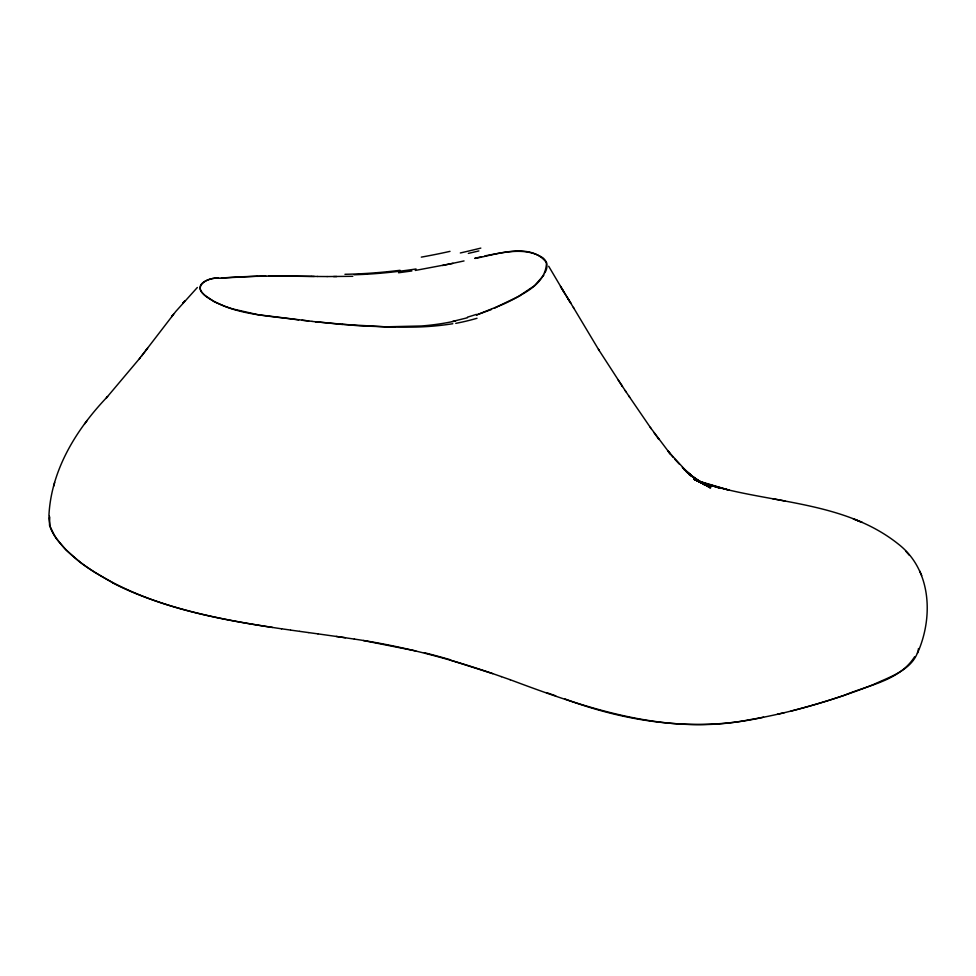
<?xml version="1.0" encoding="UTF-8"?>
<svg xmlns="http://www.w3.org/2000/svg" width="976" height="976" viewBox="0 0 976 976"><rect width="100%" height="100%" fill="white"/><g stroke="black" fill="none" stroke-linecap="round" stroke-linejoin="round"><path stroke-width="1.46" d="M48.959 514.95C51.399 469.322 76.762 428.745 107.616 396.524L106.323 397.988L140.093 357.899M49.739 516.951L49.495 525.271L54.156 534.811A119.914 44.371 21.7 0 0 83.692 564.823C138.873 603.68 207.046 617.479 272.585 627.47M53.619 486.329L54.668 482.498M917.44 653.225C933.581 617.259 931.421 569.642 898.286 544.035C842.776 499.724 766.367 503.86 701.732 482.51L729.255 490.196L695.705 480.204M544.791 272.841C547.756 268.534 547.926 262.349 543.864 258.738A16.385 10.26 -4.9 0 0 542.973 257.896C526.015 246.733 503.482 252.442 484.926 255.883M914.622 656.763C899.494 680.784 868.103 685.164 843.764 695.51C813.008 705.782 781.642 714.42 749.641 719.727C667.523 736.221 586.064 708.198 510.106 679.686M543.937 275.049L534.519 285.687L520.049 295.411M87.206 420.473L84.546 423.974M139.19 359.046L175.717 311.539L197.347 287.481M146.363 349.835L147.596 348.237L141.349 356.301M172.972 314.943L171.593 316.675L173.643 314.101M184.22 301.572L182.744 303.28L184.854 300.828M494.405 308.282C513.522 297.668 545.743 288.554 546.511 262.629C530.407 241.743 496.43 254.614 474.934 258.445M491.477 309.477L476.52 314.98M476.447 315.004L503.201 304.28A368.123 298.4 63.1 0 0 520.159 295.63M467.492 317.737L452.547 321.446M790.987 711.101C819.157 703.855 847.009 695.18 873.996 684.298C890.149 676.697 911.352 670.28 917.879 651.773A114.534 48.873 19.1 0 0 918.453 648.54M481.583 256.688L474.702 258.347M777.347 714.298L784.228 712.712M464.039 260.934L442.482 265.521M453.01 263.337L415.264 270.45M763.525 717.201C697.108 732.342 627.861 722.521 564.677 698.865M411.86 270.962L398.525 272.768M218.831 278.221C210.584 277.172 193.15 283.565 202.91 293.544A21.655 7.479 23.3 0 0 206.656 296.924C233.618 315.163 267.583 315.419 298.705 319.945M221.357 278.062L257.237 276.196M352.787 276.306L327.082 276.562M257.322 276.318L265.875 276.147M268.51 275.976L311.149 276.415M333.548 276.562L336.744 276.562M395.317 327.192L359.412 325.838L318.798 322.068M327.143 276.55L317.481 276.489M311.271 276.391L317.59 276.464M314.309 276.452C282.491 275.94 250.6 275.5 218.868 278.282C210.011 276.781 192.736 284.943 203.838 294.362A16.909 5.844 23.2 0 0 204.777 295.252L214.244 301.73L224.846 306.269A67.978 24.973 23.1 0 0 233.179 309.063L257.969 314.699L312.052 321.36M342.503 324.361L385.569 326.826L421.205 325.984A384.361 301.535 -88.1 0 0 455.56 320.958M342.576 324.496L312.039 321.409M315.37 321.763L318.725 322.117M308.684 320.994L301.926 320.25M308.819 632.631L317.92 633.863M299.717 631.374L308.733 632.607M317.944 633.875L345.443 637.743M290.641 630.106L299.583 631.338M336.183 636.413L354.532 639.121M281.417 628.764L290.47 630.057M281.6 628.812C230.775 621.224 179.523 611.989 131.919 591.956A101.748 36.637 22 0 1 112.582 582.843M354.325 639.085C404.528 646.429 453.657 659.739 501.432 676.661M363.328 640.512L415.837 650.955M772.76 498.724L784.948 500.993M449.912 659.983L492.697 673.647M711.223 485.438L720.556 488.342L695.583 480.192M501.225 676.588L510.289 679.76M546.536 692.618L555.698 695.815M695.571 480.082L712.224 486.231L694.583 479.399M693.777 479.204L703.342 482.998M695.888 480.168L705.77 484.743L694.204 479.265M694.375 479.338L706.014 485.17M697.108 480.607L701.39 482.778L695.01 479.521M695.046 479.192L710.796 487.622M701.488 482.839L706.124 485.353L697.047 480.314L710.357 487.963L688.873 474.299M112.704 582.77L94.916 572.448A118.694 43.664 21.8 0 1 78.897 561.273M693.814 478.484L701.61 482.913M689.007 474.36L704.928 485.145L686.335 471.823L700.756 482.876M692.984 476.959L695.912 479.265L683.798 469.175L696.4 479.85M78.958 561.261L65.782 549.744L56.193 538.435M689.154 473.714L691.606 475.861L684.542 469.554L693.899 477.911L682.346 467.358L686.506 471.347L667.779 450.9L673.33 457.524M674.843 459.245L679.235 464.039M905.85 551.281L909.376 555.307M669.085 452.461L670.231 453.913L650.236 427.329M657.995 438.126L658.971 439.481L654.091 432.758M651.199 428.684L628.8 395.963M625.189 390.559L629.654 397.244M621.602 385.166L626.043 391.852M618.052 379.81L622.468 386.459L598.471 349.396L599.215 350.616L573.351 307.403M567.629 298.046L570.765 303.158L560.48 286.395L574.034 308.538M564.409 292.812L548.683 266.241M921.722 575.523L919.673 571.009M477.008 318.274A347.688 271.45 -85.4 0 1 455.755 323.361M480.826 248.099A442.762 131.906 -20.1 0 1 460.33 252.967M450.021 251.357A344.272 130.808 -22.6 0 1 421.303 257.127M400.05 270.291A455.511 213 -26.4 0 1 344.943 274.293M424.426 652.737A943.609 745.396 74.7 0 1 449.948 659.654M49.178 515.657A111.984 40.943 22.5 0 0 48.824 518.451L50.471 527.833A121.317 44.53 22 0 0 56.279 538.447M416.057 268.973A430.977 205.07 -26.7 0 1 353.971 274.768M478.874 250.93A463.942 155.452 -20.6 0 1 468.346 253.394M476.398 314.37A344.491 256.273 -72.4 0 1 467.467 317.139M452.791 323.727A449.167 353.885 88.1 0 1 395.329 326.789M862.015 522.38L853.366 518.878L862.015 522.38"/></g></svg>
